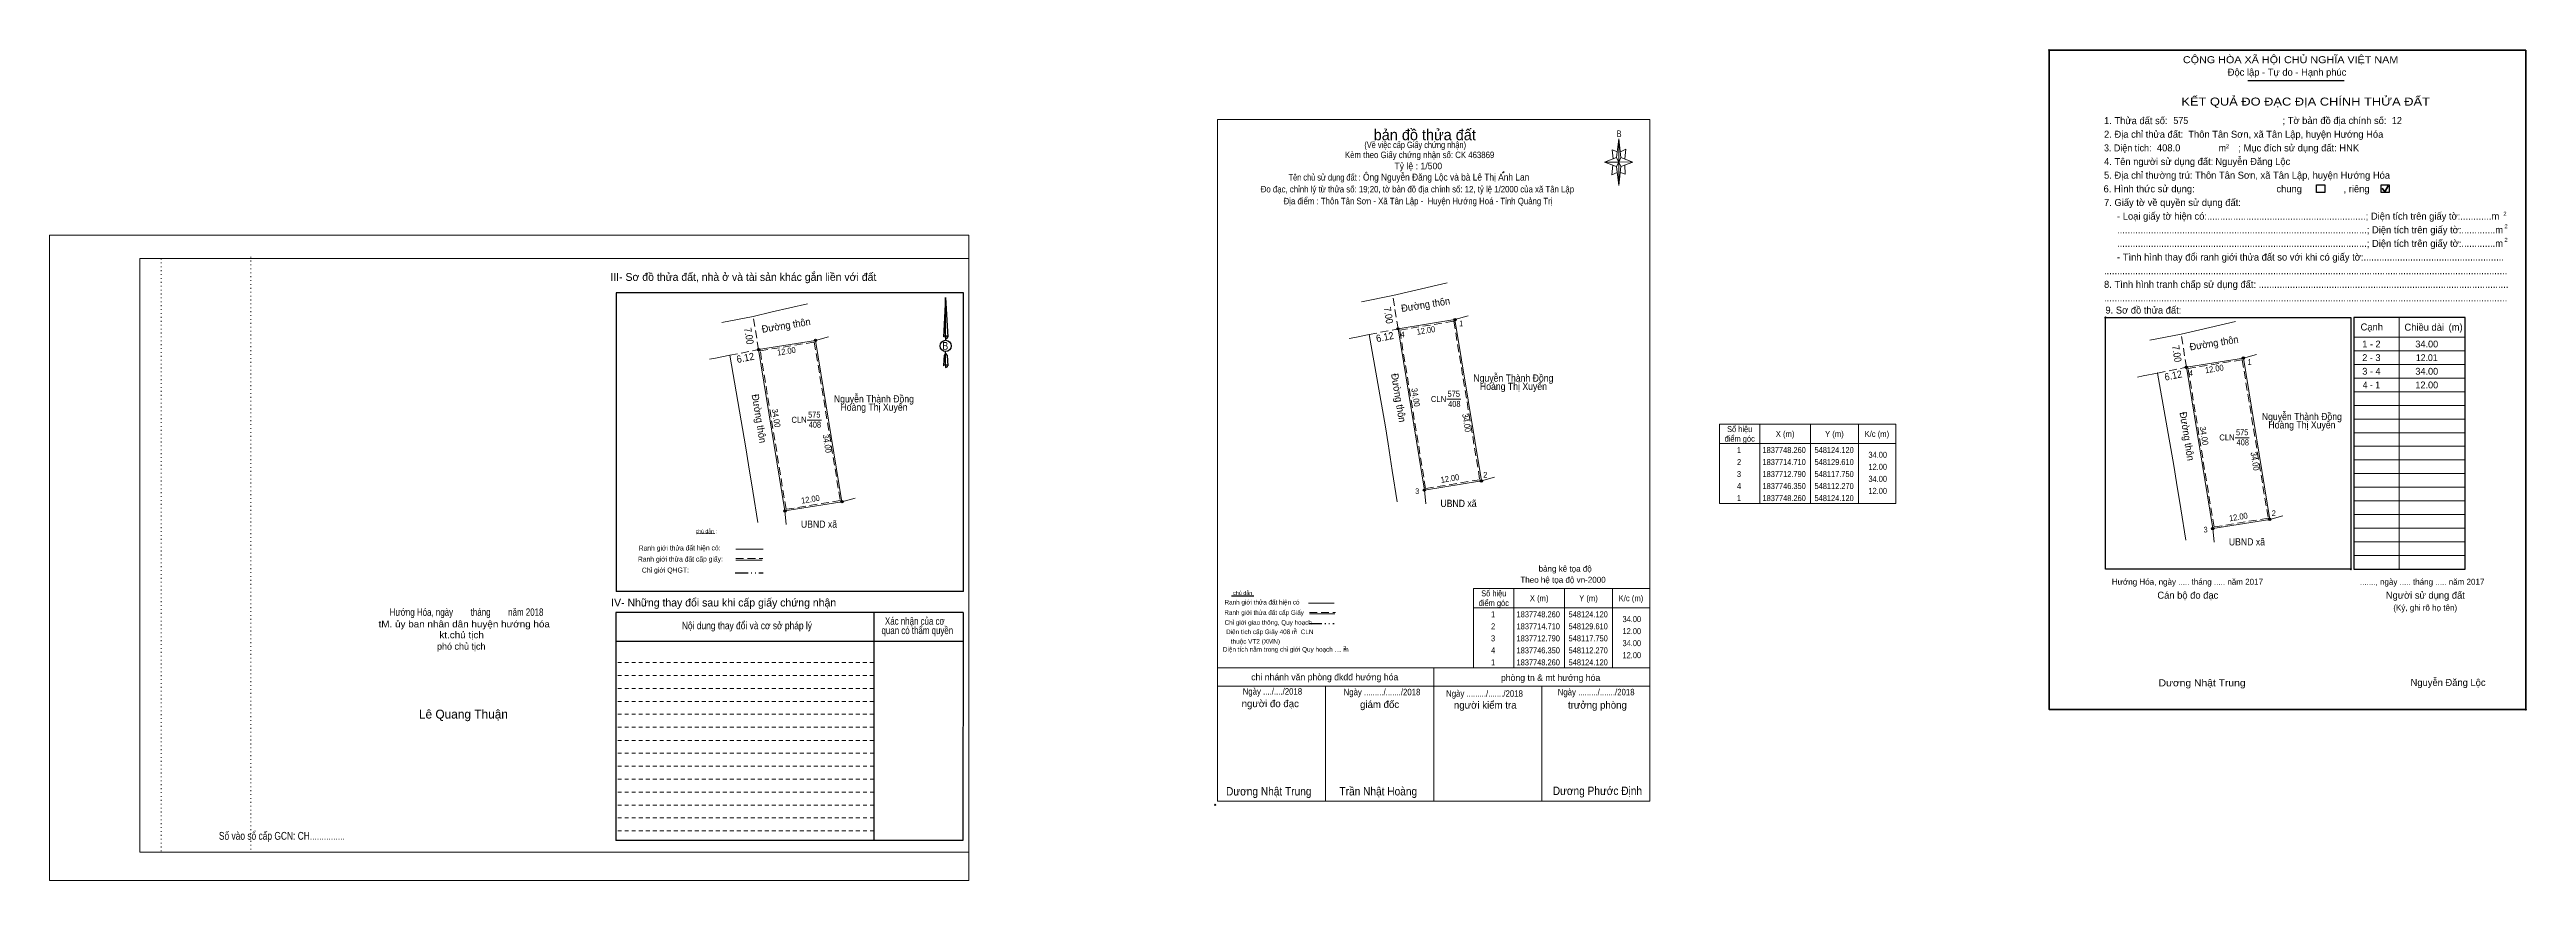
# Model space of a CAD drawing. Header units: metres. Extents: x 547668 to 548183, y 1837640 to 1837812.
import ezdxf
from ezdxf.enums import TextEntityAlignment as Align

# ---------------------------------------------------------------- set-up
doc = ezdxf.new("R2010")
doc.units = ezdxf.units.M
doc.header["$LTSCALE"] = 0.54
doc.header["$PDMODE"] = 32
doc.header["$PDSIZE"] = 0.27
for name, pattern in [('DASH_DOUBLE_DOT', [9.2, 5, -1.2, 0.3, -1.2, 0.3, -1.2]), ('DOTTED', [1.5, 0.3, -1.2]), ('MEDIUM_DASHED', [4.5, 3, -1.5]), ('SHORT_DASHED', [2.7, 1.5, -1.2])]:
    doc.linetypes.add(name, pattern=pattern)
for name, color, linetype, lineweight in [('1', 7, 'Continuous', 13), ('10', 7, 'Continuous', 13), ('11', 7, 'Continuous', 25), ('16', 7, 'Continuous', 25), ('18', 7, 'Continuous', 25), ('2', 7, 'Continuous', 35), ('27', 7, 'Continuous', 13), ('28', 7, 'SHORT_DASHED', 13), ('5', 7, 'DASH_DOUBLE_DOT', 13), ('50', 7, 'Continuous', 25), ('55', 7, 'Continuous', 13), ('60', 7, 'DOTTED', 13), ('63', 7, 'Continuous', 13), ('7', 7, 'Continuous', 13)]:
    doc.layers.add(name, color=color, linetype=linetype, lineweight=lineweight)
for name, color, linetype in [('36', 7, 'Continuous'), ('48', 7, 'Continuous'), ('52', 7, 'Continuous'), ('6', 7, 'Continuous'), ('9', 7, 'Continuous')]:
    doc.layers.add(name, color=color, linetype=linetype)

msp = doc.modelspace()

# ---------------------------------------------------------------- hatches: boundary and pattern name
at = {"layer": '11'}
for points in [[(548112.5065, 1837746.35, 1), (548112.0335, 1837746.35, 1)], [(548112.5065, 1837746.35, 1), (548112.0335, 1837746.35, 1)], [(548124.3565, 1837748.26, 1), (548123.8835, 1837748.26, 1)], [(548129.8465, 1837714.71, 1), (548129.3735, 1837714.71, 1)], [(548129.8465, 1837714.71, 1), (548129.3735, 1837714.71, 1)], [(548117.9865, 1837712.79, 1), (548117.5135, 1837712.79, 1)], [(548117.9865, 1837712.79, 1), (548117.5135, 1837712.79, 1)]]:
    msp.add_hatch(color=256, dxfattribs=at).paths.add_polyline_path(points)
at = {"layer": '7'}
for points in [[(547970.24, 1837786.93), (547970.26, 1837786.95), (547970.28, 1837786.99), (547970.25, 1837787.02), (547970.23, 1837787.03), (547970.19, 1837787.02), (547970.16, 1837787.01), (547969.95, 1837786.77), (547970, 1837786.77)], [(547960.3065, 1837756.26, 1), (547959.8335, 1837756.26, 1)], [(547815.3965, 1837750.03, 1), (547814.9235, 1837750.03, 1)], [(547815.3965, 1837750.03, 1), (547814.9235, 1837750.03, 1)], [(547827.2465, 1837751.94, 1), (547826.7735, 1837751.94, 1)], [(547948.4565, 1837754.35, 1), (547947.9835, 1837754.35, 1)], [(547948.4565, 1837754.35, 1), (547947.9835, 1837754.35, 1)], [(547832.7365, 1837718.39, 1), (547832.2635, 1837718.39, 1)], [(547832.7365, 1837718.39, 1), (547832.2635, 1837718.39, 1)], [(547953.9365, 1837720.79, 1), (547953.4635, 1837720.79, 1)], [(547953.9365, 1837720.79, 1), (547953.4635, 1837720.79, 1)], [(547965.7965, 1837722.71, 1), (547965.3235, 1837722.71, 1)], [(547965.7965, 1837722.71, 1), (547965.3235, 1837722.71, 1)], [(547820.8765, 1837716.47, 1), (547820.4035, 1837716.47, 1)], [(547820.8765, 1837716.47, 1), (547820.4035, 1837716.47, 1)]]:
    msp.add_hatch(color=256, dxfattribs=at).paths.add_polyline_path(points)

# ---------------------------------------------------------------- linework, layer by layer
at = {"layer": '1', "lineweight": 25}
for p, q in [((548125.01, 1837806.01), (548145.07, 1837806.01)), ((548170.24, 1837704.37), (548170.24, 1837756.7))]:
    msp.add_line(p, q, dxfattribs=at)
at = {"layer": '1', "lineweight": 35}
for p, q in [((548152.98, 1837783.59), (548153.55, 1837782.86)), ((548153.55, 1837782.86), (548154.23, 1837784.08))]:
    msp.add_line(p, q, dxfattribs=at)
at = {"layer": '1'}
for p, q in [((547686.39, 1837768.96), (547858.9, 1837768.96)), ((547686.39, 1837645.48), (547686.39, 1837768.96)), ((547858.9, 1837768.96), (547858.9, 1837644.44)), ((548156.52, 1837756.7), (548156.52, 1837704.37)), ((548147.13, 1837752.61), (548163.01, 1837752.61)), ((548147.13, 1837749.77), (548163.01, 1837749.77)), ((548163.01, 1837752.61), (548170.24, 1837752.61)), ((548163.01, 1837749.77), (548170.24, 1837749.77)), ((548147.13, 1837746.94), (548163.01, 1837746.94)), ((548163.01, 1837746.94), (548170.24, 1837746.94)), ((548147.13, 1837744.1), (548163.01, 1837744.1)), ((548147.13, 1837741.26), (548163.01, 1837741.26)), ((548163.01, 1837744.1), (548170.24, 1837744.1)), ((548163.01, 1837741.26), (548170.24, 1837741.26)), ((548147.13, 1837738.42), (548163.01, 1837738.42)), ((548147.13, 1837735.59), (548163.01, 1837735.59)), ((548163.01, 1837738.42), (548170.24, 1837738.42)), ((548163.01, 1837735.59), (548170.24, 1837735.59)), ((548147.13, 1837732.75), (548163.01, 1837732.75)), ((548147.13, 1837729.91), (548163.01, 1837729.91)), ((548163.01, 1837732.75), (548170.24, 1837732.75)), ((548163.01, 1837729.91), (548170.24, 1837729.91)), ((548147.13, 1837727.07), (548163.01, 1837727.07)), ((548147.13, 1837724.23), (548163.01, 1837724.23)), ((548163.01, 1837727.07), (548170.24, 1837727.07)), ((548163.01, 1837724.23), (548170.24, 1837724.23)), ((548147.13, 1837721.4), (548163.01, 1837721.4)), ((548163.01, 1837721.4), (548170.24, 1837721.4)), ((548147.13, 1837718.56), (548163.01, 1837718.56)), ((548147.13, 1837715.72), (548163.01, 1837715.72)), ((548163.01, 1837718.56), (548170.24, 1837718.56)), ((548163.01, 1837715.72), (548170.24, 1837715.72)), ((548147.13, 1837712.88), (548163.01, 1837712.88)), ((548147.13, 1837710.05), (548163.01, 1837710.05)), ((548163.01, 1837712.88), (548170.24, 1837712.88)), ((548163.01, 1837710.05), (548170.24, 1837710.05)), ((548147.13, 1837707.21), (548163.01, 1837707.21)), ((548163.01, 1837707.21), (548170.24, 1837707.21)), ((547686.39, 1837645.48), (547858.9, 1837645.48))]:
    msp.add_line(p, q, dxfattribs=at)
at = {"layer": '1', "linetype": 'DOTTED'}
for p, q in [((547690.86, 1837768.96), (547690.86, 1837645.48)), ((547709.48, 1837769.34), (547709.48, 1837645.84))]:
    msp.add_line(p, q, dxfattribs=at)
at = {"layer": '1'}
for points in [[(547667.63, 1837639.62), (547858.9, 1837639.62), (547858.9, 1837773.82), (547667.63, 1837773.82)], [(548124.12, 1837748.26), (548129.61, 1837714.71), (548117.75, 1837712.79), (548112.27, 1837746.35)]]:
    msp.add_lwpolyline(points, close=True, dxfattribs=at)
msp.add_lwpolyline([(547693.38, 1837768.96), (547858.9, 1837768.96), (547858.9, 1837645.48), (547693.38, 1837645.48)], dxfattribs=at)
at = {"layer": '1', "lineweight": 25}
msp.add_lwpolyline([(548103.29, 1837704.37), (548095.41, 1837704.37), (548095.41, 1837756.68), (548146.47, 1837756.68), (548146.47, 1837704.37), (548136.87, 1837704.37)], close=True, dxfattribs=at)
msp.add_lwpolyline([(548170.24, 1837756.7), (548147.13, 1837756.7), (548147.13, 1837704.37), (548170.24, 1837704.37), (548170.24, 1837704.88)], dxfattribs=at)
at = {"layer": '1', "linetype": 'MEDIUM_DASHED'}
msp.add_lwpolyline([(548123.87, 1837747.92), (548129.27, 1837714.96), (548118, 1837713.13), (548112.61, 1837746.1)], close=True, dxfattribs=at)
at = {"layer": '1'}
for p in [(548083.72, 1837812.3), (548095.41, 1837756.68), (548146.47, 1837704.37), (548182.88, 1837675.14)]:
    msp.add_point(p, dxfattribs=at)
at = {"layer": '10'}
for p, q in [((548115.07, 1837754.17), (548122.48, 1837755.89)), ((548104.64, 1837751.97), (548111.16, 1837753.26)), ((548111.16, 1837753.26), (548115.07, 1837754.17)), ((548103.29, 1837744.57), (548102.07, 1837744.33)), ((548106.27, 1837745.16), (548103.29, 1837744.57)), ((548106.27, 1837745.16), (548109.63, 1837725.94)), ((548112.27, 1837746.35), (548117.75, 1837712.79))]:
    msp.add_line(p, q, dxfattribs=at)
at = {"layer": '10', "linetype": 'MEDIUM_DASHED'}
for p, q in [((548112.27, 1837746.35), (548111.16, 1837753.26)), ((548106.27, 1837745.16), (548112.27, 1837746.35))]:
    msp.add_line(p, q, dxfattribs=at)
at = {"layer": '10'}
msp.add_lwpolyline([(548129.61, 1837714.71), (548117.75, 1837712.79), (548112.27, 1837746.35), (548124.12, 1837748.26)], close=True, dxfattribs=at)
msp.add_lwpolyline([(548109.63, 1837725.94), (548110.2, 1837722.4), (548111.07, 1837716.9), (548112.11, 1837710.38)], dxfattribs=at)
at = {"layer": '11'}
for centre in [(548112.27, 1837746.35), (548112.27, 1837746.35), (548124.12, 1837748.26), (548129.61, 1837714.71), (548129.61, 1837714.71), (548117.75, 1837712.79), (548117.75, 1837712.79)]:
    msp.add_circle(centre, 0.2365, dxfattribs=at)
at = {"layer": '16'}
msp.add_line((547918.19, 1837698.77), (547913.57, 1837698.77), dxfattribs=at)
at = {"layer": '18'}
for p, q in [((547854.07, 1837760.87), (547854.52, 1837752.65)), ((547854.07, 1837760.87), (547854.52, 1837752.65)), ((547854.07, 1837760.87), (547854.52, 1837752.65)), ((547853.71, 1837753.9), (547853.66, 1837752.66)), ((547854.07, 1837752.87), (547854.07, 1837752.58)), ((547854.07, 1837752.58), (547854.07, 1837752.36)), ((547854.07, 1837752.36), (547854.07, 1837752.03)), ((547854.07, 1837752.36), (547854.07, 1837752.03)), ((547854.07, 1837752.36), (547854.07, 1837752.03)), ((547854.07, 1837749.25), (547854.07, 1837749.6)), ((547854.07, 1837749.25), (547854.07, 1837749.6)), ((547854.07, 1837749.25), (547854.07, 1837749.6)), ((547854.52, 1837752.65), (547854.52, 1837752.66)), ((547854.07, 1837749.25), (547854.38, 1837748.8)), ((547854.07, 1837749.25), (547854.38, 1837748.8)), ((547854.07, 1837749.25), (547854.38, 1837748.8)), ((547854.07, 1837746.9), (547854.07, 1837746.6)), ((547854.07, 1837746.6), (547854.07, 1837746.35)), ((547854.38, 1837748.8), (547854.52, 1837746.64)), ((547854.38, 1837748.8), (547854.52, 1837746.64)), ((547854.38, 1837748.8), (547854.52, 1837746.64)), ((547854.52, 1837746.64), (547854.52, 1837746.66))]:
    msp.add_line(p, q, dxfattribs=at)
for points in [[(547854.07, 1837752.87), (547854.07, 1837760.87), (547853.71, 1837753.9)], [(547854.07, 1837746.9), (547854.07, 1837749.25), (547853.8, 1837748.8), (547853.71, 1837747.92), (547853.66, 1837746.66)]]:
    msp.add_lwpolyline(points, dxfattribs=at)
msp.add_ellipse((547854.0814, 1837750.7947), major_axis=(0, 1.1725), ratio=0.983453, dxfattribs=at)
for centre, start_param, end_param in [((547854.0819, 1837752.6015), 1.57079633, 3.07445202), ((547854.0819, 1837752.6015), 0.06714063, 1.57079633), ((547854.0819, 1837752.6015), 4.71238898, 6.28318531), ((547854.0819, 1837746.6171), 2.49106941, 3.07427841), ((547854.0819, 1837746.6171), 1.57079633, 2.49106941), ((547854.0819, 1837746.6171), 0.06714063, 1.57079633), ((547854.0819, 1837746.6171), 4.71238898, 6.28318531)]:
    msp.add_ellipse(centre, major_axis=(0.4227, 0), ratio=0.655448, start_param=start_param, end_param=end_param, dxfattribs=at)
at = {"layer": '2'}
msp.add_lwpolyline([(548083.72, 1837812.3), (548182.88, 1837812.3), (548182.88, 1837675.14), (548083.72, 1837675.14)], close=True, dxfattribs=at)
at = {"layer": '27'}
for p, q in [((548124.12, 1837748.26), (548126.85, 1837749.03)), ((548129.61, 1837714.71), (548132.34, 1837715.48)), ((548117.75, 1837712.79), (548118.03, 1837709.97)), ((548117.75, 1837712.79), (548118.03, 1837709.97))]:
    msp.add_line(p, q, dxfattribs=at)
at = {"layer": '28', "linetype": 'Continuous', "lineweight": 25}
for p, q in [((547857.78, 1837699.74), (547785.52, 1837699.74)), ((547839.13, 1837695.34), (547839.16, 1837647.9)), ((547857.71, 1837695.34), (547857.68, 1837647.9)), ((547857.68, 1837689.31), (547785.47, 1837689.31)), ((547857.68, 1837647.9), (547785.47, 1837647.9))]:
    msp.add_line(p, q, dxfattribs=at)
at = {"layer": '28'}
for p, q in [((547839.15, 1837684.95), (547785.47, 1837684.95)), ((547839.15, 1837682.26), (547785.47, 1837682.26)), ((547839.15, 1837679.55), (547785.47, 1837679.55)), ((547839.15, 1837676.87), (547785.47, 1837676.87)), ((547839.15, 1837674.17), (547785.47, 1837674.17)), ((547839.15, 1837671.48), (547785.47, 1837671.48)), ((547839.15, 1837668.74), (547785.47, 1837668.74)), ((547839.16, 1837666.06), (547785.47, 1837666.06)), ((547839.16, 1837663.39), (547785.47, 1837663.39)), ((547839.16, 1837660.7), (547785.47, 1837660.7)), ((547839.16, 1837657.98), (547785.47, 1837657.98)), ((547839.16, 1837655.28), (547785.47, 1837655.28)), ((547839.16, 1837652.61), (547785.47, 1837652.61)), ((547839.16, 1837649.92), (547785.47, 1837649.92))]:
    msp.add_line(p, q, dxfattribs=at)
at = {"layer": '28', "linetype": 'Continuous', "lineweight": 25}
for points in [[(547857.78, 1837699.74), (547857.78, 1837761.84), (547785.52, 1837761.84), (547785.52, 1837699.74)], [(547857.71, 1837695.34), (547785.47, 1837695.34), (547785.47, 1837647.9)]]:
    msp.add_lwpolyline(points, dxfattribs=at)
at = {"layer": '5', "lineweight": 25}
for p, q in [((547810.27, 1837703.62), (547816.09, 1837703.62)), ((547929.67, 1837693.07), (547934.91, 1837693.07))]:
    msp.add_line(p, q, dxfattribs=at)
at = {"layer": '5', "linetype": 'Continuous'}
for p, q in [((547929.57, 1837697.28), (547934.95, 1837697.28)), ((547929.77, 1837695.04), (547935.04, 1837695.04))]:
    msp.add_line(p, q, dxfattribs=at)
at = {"layer": '5', "linetype": 'MEDIUM_DASHED'}
msp.add_line((547929.77, 1837695.36), (547935.21, 1837695.36), dxfattribs=at)
at = {"layer": '50'}
for points in [[(548139.36, 1837784.32), (548141.06, 1837784.32), (548141.06, 1837782.73), (548139.36, 1837782.73)], [(548152.76, 1837784.32), (548154.46, 1837784.32), (548154.46, 1837782.73), (548152.76, 1837782.73)]]:
    msp.add_lwpolyline(points, close=True, dxfattribs=at)
at = {"layer": '55'}
for p, q in [((547810.41, 1837708.5), (547816.09, 1837708.5)), ((547810.45, 1837706.22), (547815.9, 1837706.22)), ((547810.45, 1837706.22), (547815.9, 1837706.22))]:
    msp.add_line(p, q, dxfattribs=at)
at = {"layer": '55', "linetype": 'MEDIUM_DASHED'}
msp.add_line((547810.44, 1837706.61), (547816.02, 1837706.61), dxfattribs=at)
at = {"layer": '60'}
msp.add_circle((548106.27, 1837745.16), 0.01, dxfattribs=at)
at = {"layer": '63'}
for p, q in [((548023.51, 1837734.49), (548023.51, 1837717.99)), ((548034.01, 1837734.49), (548034.01, 1837717.99)), ((548044.01, 1837734.49), (548044.01, 1837717.99)), ((548015.11, 1837730.49), (548051.81, 1837730.49)), ((548122.41, 1837731.7), (548125.35, 1837731.7)), ((547972.34, 1837700.32), (547972.34, 1837683.82)), ((547982.84, 1837700.32), (547982.84, 1837683.82)), ((547992.84, 1837700.32), (547992.84, 1837683.82)), ((547963.94, 1837696.32), (548000.64, 1837696.32))]:
    msp.add_line(p, q, dxfattribs=at)
for points in [[(548015.11, 1837734.49), (548051.81, 1837734.49), (548051.81, 1837717.99), (548015.11, 1837717.99)], [(547963.94, 1837700.32), (548000.64, 1837700.32), (548000.64, 1837683.82), (547963.94, 1837683.82)]]:
    msp.add_lwpolyline(points, close=True, dxfattribs=at)
at = {"layer": '7'}
for p, q in [((547993.69, 1837789.99), (547994.19, 1837793.89)), ((547993.69, 1837788.09), (547991.19, 1837788.99)), ((547994.59, 1837788.09), (547994.19, 1837784.19)), ((547995.49, 1837786.49), (547994.49, 1837786.89)), ((547994.59, 1837789.99), (547997.09, 1837788.99)), ((547995.39, 1837788.39), (547995.49, 1837786.49)), ((547940.59, 1837759.97), (547947.11, 1837761.26)), ((547947.11, 1837761.26), (547951.02, 1837762.17)), ((547951.02, 1837762.17), (547958.43, 1837763.89)), ((547807.53, 1837755.65), (547814.05, 1837756.94)), ((547814.05, 1837756.94), (547817.96, 1837757.85)), ((547817.96, 1837757.85), (547825.37, 1837759.57)), ((547960.07, 1837756.26), (547962.8, 1837757.03)), ((547815.16, 1837750.03), (547820.64, 1837716.47)), ((547827.01, 1837751.94), (547829.74, 1837752.71)), ((547939.24, 1837752.57), (547938.02, 1837752.33)), ((547942.22, 1837753.16), (547939.24, 1837752.57)), ((547942.22, 1837753.16), (547945.58, 1837733.94)), ((547948.22, 1837754.35), (547953.7, 1837720.79)), ((547806.18, 1837748.25), (547804.96, 1837748.01)), ((547809.16, 1837748.84), (547806.18, 1837748.25)), ((547809.16, 1837748.84), (547812.52, 1837729.62)), ((547958.36, 1837739.7), (547961.3, 1837739.7)), ((547825.3, 1837735.38), (547828.24, 1837735.38)), ((547832.5, 1837718.39), (547835.23, 1837719.16)), ((547953.7, 1837720.79), (547953.98, 1837717.97)), ((547953.7, 1837720.79), (547953.98, 1837717.97)), ((547965.56, 1837722.71), (547968.29, 1837723.48)), ((547820.64, 1837716.47), (547820.92, 1837713.65)), ((547820.64, 1837716.47), (547820.92, 1837713.65)), ((547802.26, 1837711.7), (547806.04, 1837711.75)), ((547910.64, 1837683.82), (548000.64, 1837683.82)), ((547910.64, 1837683.82), (548000.64, 1837683.82)), ((547910.64, 1837683.82), (548000.64, 1837683.82)), ((547955.64, 1837656.12), (547955.64, 1837683.82)), ((547910.64, 1837680.02), (548000.44, 1837680.02)), ((547933.14, 1837656.12), (547933.14, 1837680.02)), ((547978.14, 1837656.12), (547978.14, 1837680.02)), ((548000.64, 1837656.12), (547910.64, 1837656.12))]:
    msp.add_line(p, q, dxfattribs=at)
at = {"layer": '7', "linetype": 'MEDIUM_DASHED'}
for p, q in [((547948.22, 1837754.35), (547947.11, 1837761.26)), ((547815.16, 1837750.03), (547814.05, 1837756.94)), ((547809.16, 1837748.84), (547815.16, 1837750.03)), ((547942.22, 1837753.16), (547948.22, 1837754.35))]:
    msp.add_line(p, q, dxfattribs=at)
at = {"layer": '7'}
for points in [[(547910.64, 1837797.92), (548000.64, 1837797.92), (548000.64, 1837656.12), (547910.64, 1837656.12)], [(547994.19, 1837793.89), (547994.59, 1837789.99), (547994.19, 1837788.99)], [(547970.24, 1837786.93), (547970.26, 1837786.95), (547970.28, 1837786.99), (547970.25, 1837787.02), (547970.23, 1837787.03), (547970.19, 1837787.02), (547970.16, 1837787.01), (547969.95, 1837786.77), (547970, 1837786.77)], [(547994.19, 1837788.99), (547991.19, 1837788.99), (547993.69, 1837789.99), (547994.59, 1837788.09), (547997.09, 1837788.99), (547994.19, 1837789.09)], [(547994.19, 1837788.99), (547994.19, 1837784.19), (547993.69, 1837788.09)], [(547965.56, 1837722.71), (547953.7, 1837720.79), (547948.22, 1837754.35), (547960.07, 1837756.26)], [(547960.07, 1837756.26), (547965.56, 1837722.71), (547953.7, 1837720.79), (547948.22, 1837754.35)], [(547832.5, 1837718.39), (547820.64, 1837716.47), (547815.16, 1837750.03), (547827.01, 1837751.94)], [(547827.01, 1837751.94), (547832.5, 1837718.39), (547820.64, 1837716.47), (547815.16, 1837750.03)]]:
    msp.add_lwpolyline(points, close=True, dxfattribs=at)
for points in [[(547993.89, 1837791.19), (547992.79, 1837791.59), (547992.99, 1837789.69)], [(547994.49, 1837791.19), (547995.59, 1837791.69), (547995.39, 1837789.69)], [(547994.19, 1837788.99), (547993.69, 1837789.99), (547991.19, 1837788.99)], [(547992.89, 1837788.39), (547992.69, 1837786.39), (547993.79, 1837786.89)], [(547994.19, 1837788.99), (547994.59, 1837788.09), (547997.09, 1837788.99)], [(547812.52, 1837729.62), (547813.09, 1837726.08), (547813.96, 1837720.58), (547815, 1837714.06)], [(547945.58, 1837733.94), (547946.15, 1837730.4), (547947.02, 1837724.9), (547948.06, 1837718.38)]]:
    msp.add_lwpolyline(points, dxfattribs=at)
at = {"layer": '7', "linetype": 'MEDIUM_DASHED'}
for points in [[(547959.82, 1837755.92), (547965.22, 1837722.96), (547953.95, 1837721.13), (547948.56, 1837754.1)], [(547826.76, 1837751.6), (547832.16, 1837718.64), (547820.89, 1837716.81), (547815.5, 1837749.78)]]:
    msp.add_lwpolyline(points, close=True, dxfattribs=at)
at = {"layer": '7', "lineweight": 25}
for centre in [(547960.07, 1837756.26), (547815.16, 1837750.03), (547815.16, 1837750.03), (547827.01, 1837751.94), (547948.22, 1837754.35), (547948.22, 1837754.35), (547832.5, 1837718.39), (547832.5, 1837718.39), (547953.7, 1837720.79), (547953.7, 1837720.79), (547965.56, 1837722.71), (547965.56, 1837722.71), (547820.64, 1837716.47), (547820.64, 1837716.47)]:
    msp.add_circle(centre, 0.2365, dxfattribs=at)
at = {"layer": '7', "linetype": 'DOTTED'}
for centre in [(547942.22, 1837753.16), (547809.16, 1837748.84)]:
    msp.add_circle(centre, 0.01, dxfattribs=at)
at = {"layer": '7'}
msp.add_point((547910.17, 1837655.34), dxfattribs=at)

# ---------------------------------------------------------------- texts
at = {"layer": '1'}
for s, height, width, p in [('CỘNG HÒA XÃ HỘI CHỦ NGHĨA VIỆT NAM', 1.457, 1.15, (548111.53, 1837809.6)), ('3. Diện tích:', 1.457, 0.95, (548095.12, 1837791.25)), ('m', 1.457, 0.95, (548118.97, 1837791.25)), ('2', 0.8323, 0.9, (548120.47, 1837791.91)), ('2', 0.8323, 0.9, (548178.23, 1837777.88)), ('2', 0.8323, 0.9, (548178.45, 1837775.28)), ('2', 0.8323, 0.9, (548178.45, 1837772.44)), ('Dương Nhật Trung', 1.457, 1.1, (548106.48, 1837679.99))]:
    msp.add_text(s, height=height, dxfattribs=dict(at, width=width)).set_placement(p)
for s, height, p in [('Độc lập - Tự do - Hạnh phúc', 1.457, (548120.85, 1837807)), ('1. Thửa đất số:', 1.457, (548095.12, 1837796.92)), ('; Tờ bản đồ địa chính số:', 1.457, (548132.25, 1837796.94)), ('2. Địa chỉ thửa đất:', 1.457, (548095.12, 1837794.09)), ('; Mục đích sử dụng đất: HNK', 1.457, (548123.07, 1837791.25)), ('4. Tên người sử dụng đất:', 1.457, (548095.12, 1837788.41)), ('5. Địa chỉ thường trú: Thôn Tân Sơn, xã Tân Lập, huyện Hướng Hóa', 1.457, (548095.12, 1837785.57)), ('7. Giấy tờ về quyền sử dụng đất:', 1.457, (548095.12, 1837779.9)), ('chung                , riêng', 1.457, (548130.99, 1837782.74)), ('     - Loại giấy tờ hiện có:.............................................................; Diện tích trên giấy tờ:............m', 1.457, (548095.12, 1837777.06)), ('     ................................................................................................; Diện tích trên giấy tờ:.............m', 1.457, (548095.12, 1837774.22)), ('     - Tình hình thay đổi ranh giới thửa đất so với khi có giấy tờ:......................................................', 1.457, (548095.12, 1837768.55)), ('     ................................................................................................; Diện tích trên giấy tờ:.............m', 1.457, (548095.12, 1837771.39)), ('...........................................................................................................................................................', 1.457, (548095.12, 1837765.71)), ('8. Tình hình tranh chấp sử dụng đất: ................................................................................................', 1.457, (548095.12, 1837762.87)), ('...........................................................................................................................................................', 1.457, (548095.12, 1837760.04)), ('9. Sơ đồ thửa đất:', 1.457, (548095.41, 1837757.52)), ('Cạnh', 1.457, (548148.5, 1837754.01)), ('Chiều dài', 1.457, (548157.63, 1837753.96)), ('(m)', 1.457, (548166.81, 1837753.98)), ('Hướng Hóa, ngày ..... tháng ..... năm 2017', 1.249, (548096.74, 1837701.11)), ('Cán bộ đo đạc', 1.457, (548106.22, 1837698.22)), ('......., ngày ..... tháng ..... năm 2017', 1.249, (548148.36, 1837701.11)), ('Người sử dụng đất', 1.457, (548153.75, 1837698.22)), ('(Ký, ghi rõ họ tên)', 1.249, (548155.31, 1837695.72))]:
    msp.add_text(s, height=height, dxfattribs=at).set_placement(p)
for s, height, width, p in [('KẾT QUẢ ĐO ĐẠC ĐỊA CHÍNH THỬA ĐẤT', 1.665, 1.2, (548137.07, 1837800.78)), ('CLN', 1.25, 0.95, (548120.695, 1837731.13)), ('575', 1.25, 0.85, (548123.865, 1837732.21)), ('408', 1.25, 0.85, (548123.985, 1837730.11))]:
    msp.add_text(s, height=height, dxfattribs=dict(at, width=width)).set_placement(p, align=Align.CENTER)
at = {"layer": '10'}
for s, rotation, width, p in [('7.00', 279.126, 0.9, (548109.26, 1837750.79)), ('Đường thôn', 9.156, 0.95, (548113.05, 1837749.84)), ('6.12', 11.218, 0.95, (548107.85, 1837743.56)), ('Đường thôn', 279.274, 0.95, (548110.82, 1837736.95))]:
    msp.add_text(s, height=1.5, rotation=rotation, dxfattribs=dict(at, width=width)).set_placement(p)
at = {"layer": '16', "width": 0.8}
for p in [(547926.8, 1837691.28), (547937.14, 1837687.58)]:
    msp.add_text('2', height=0.8, dxfattribs=at).set_placement(p, align=Align.CENTER)
at = {"layer": '18'}
for s, height, width, p in [('B', 1.61, 0.85, (547854.005, 1837750)), ('tM. ủy ban nhân dân huyện hướng hóa', 1.398, 1.1, (547753.92, 1837692.25)), ('Hướng Hóa, ngày        tháng        năm 2018', 1.542, 0.8, (547754.4, 1837694.66)), ('kt.chủ tịch', 1.398, 1.1, (547753.37, 1837690)), ('Số vào sổ cấp GCN: CH...............', 1.631, 0.8, (547715.965, 1837648.08))]:
    msp.add_text(s, height=height, dxfattribs=dict(at, width=width)).set_placement(p, align=Align.CENTER)
for s, height, p in [('phó chủ tịch', 1.398, (547753.3, 1837687.61)), ('Lê Quang Thuận', 1.845, (547753.75, 1837673.29))]:
    msp.add_text(s, height=height, dxfattribs=at).set_placement(p, align=Align.CENTER)
at = {"layer": '28'}
for s, p in [('III- Sơ đồ thửa đất, nhà ở và tài sản khác gắn liền với đất', (547811.995, 1837764.32)), ('IV- Những thay đổi sau khi cấp giấy chứng nhận', (547807.9, 1837696.6))]:
    msp.add_text(s, height=1.631, dxfattribs=at).set_placement(p, align=Align.CENTER)
for s, width, p in [('Nội dung thay đổi và cơ sở pháp lý', 0.85, (547812.74, 1837691.87)), ('Xác nhận của cơ', 0.8, (547847.675, 1837692.81)), (' quan có thẩm quyền', 0.8, (547847.965, 1837690.86))]:
    msp.add_text(s, height=1.538, dxfattribs=dict(at, width=width)).set_placement(p, align=Align.CENTER)
at = {"layer": '36', "width": 0.9}
for s, p in [('Nguyễn Thành Đồng', (548136.28, 1837735.36)), ('Hoàng Thị Xuyến', (548136.295, 1837733.63)), ('UBND xã', (548124.85, 1837709.3))]:
    msp.add_text(s, height=1.5, dxfattribs=at).set_placement(p, align=Align.CENTER)
at = {"layer": '48'}
msp.add_text('6. Hình thức sử dụng:', height=1.457, dxfattribs=at).set_placement((548095.02, 1837782.75))
at = {"layer": '5'}
for s, height, width, p in [('Ranh giới thửa đất hiện có ', 0.96, 0.9, (547920.095, 1837697.01)), ('chú dẫn', 0.7999, 1.05, (547915.89, 1837699.01)), ('Ranh giới thửa đất cấp Giấy', 0.96, 0.9, (547920.35, 1837694.86)), ('Chỉ giới giao thông, Quy hoạch', 0.96, 0.9, (547921.21, 1837692.79)), ('Diện tích nằm trong chỉ giới Quy hoạch .... m', 0.96, 0.9, (547924.855, 1837687.2)), ('Diện tích cấp Giấy 408 m  CLN', 0.96, 0.9, (547921.53, 1837690.85)), ('thuộc VT2 (XMN)', 0.96, 0.95, (547918.545, 1837688.86))]:
    msp.add_text(s, height=height, dxfattribs=dict(at, width=width)).set_placement(p, align=Align.CENTER)
at = {"layer": '52'}
for s, p in [('1 - 2', (548150.75, 1837750.48)), ('34.00', (548162.27, 1837750.48)), ('3 - 4', (548150.75, 1837744.81)), ('2 - 3', (548150.745, 1837747.65)), ('34.00', (548162.27, 1837744.81)), ('12.00', (548162.27, 1837741.97))]:
    msp.add_text(s, height=1.419, dxfattribs=at).set_placement(p, align=Align.CENTER)
at = {"layer": '52', "width": 0.95}
for s, p in [('12.01', (548162.27, 1837747.65)), ('4 - 1', (548150.75, 1837741.97))]:
    msp.add_text(s, height=1.419, dxfattribs=at).set_placement(p, align=Align.CENTER)
at = {"layer": '55'}
for s, height, width, p in [('Ranh giới thửa đất hiện có:', 1.052, 0.8, (547798.7338, 1837708.2464)), ('Chỉ giới QHGT:', 1.048, 0.85, (547795.7788, 1837703.6497)), ('Ranh giới thửa đất cấp giấy:', 1.048, 0.8, (547798.9038, 1837705.9369))]:
    msp.add_text(s, height=height, rotation=0.135, dxfattribs=dict(at, width=width)).set_placement(p, align=Align.CENTER)
at = {"layer": '6', "width": 0.95}
for s, p in [('575', (548109.55, 1837796.94)), ('12', (548155.03, 1837796.96))]:
    msp.add_text(s, height=1.457, dxfattribs=at).set_placement(p)
at = {"layer": '6'}
for s, p in [('408.0', (548106.12, 1837791.27)), ('Thôn Tân Sơn, xã Tân Lập, huyện Hướng Hóa', (548112.65, 1837794.09)), ('Nguyễn Đăng Lộc', (548118.27, 1837788.43)), ('Nguyễn Đăng Lộc', (548158.91, 1837680.07))]:
    msp.add_text(s, height=1.457, dxfattribs=at).set_placement(p)
at = {"layer": '63', "width": 0.9}
for s, rotation, p in [('12.00', 9.156, (548118.1705, 1837745.4047)), ('34.00', 279.274, (548115.3293, 1837731.9957)), ('34.00', 279.293, (548125.9199, 1837726.7059)), ('12.00', 9.196, (548123.1701, 1837714.606))]:
    msp.add_text(s, height=1.25, rotation=rotation, dxfattribs=at).set_placement(p, align=Align.CENTER)
at = {"layer": '63'}
for s, width, p in [('Số hiệu', 0.85, (548019.31, 1837732.87)), ('điểm góc', 0.9, (548019.31, 1837730.87)), (' 1', 0.75, (548018.96, 1837728.52)), ('1837748.260', 0.85, (548028.56, 1837728.52)), ('X (m)', 0.95, (548028.76, 1837731.87)), ('548124.120', 0.85, (548038.96, 1837728.52)), ('Y (m)', 0.95, (548039.015, 1837731.87)), ('K/c (m)', 0.95, (548047.855, 1837731.87)), (' 3', 0.8, (548018.955, 1837723.52)), (' 2', 0.85, (548018.965, 1837726.02)), ('1837714.710', 0.85, (548028.56, 1837726.02)), ('1837712.790', 0.85, (548028.56, 1837723.52)), ('548129.610', 0.85, (548038.96, 1837726.02)), ('548117.750', 0.85, (548038.96, 1837723.52)), (' 4', 0.85, (548018.96, 1837721.02)), (' 1', 0.75, (548018.96, 1837718.52)), ('1837746.350', 0.85, (548028.56, 1837721.02)), ('1837748.260', 0.85, (548028.56, 1837718.52)), ('548112.270', 0.85, (548038.96, 1837721.02)), ('548124.120', 0.85, (548038.96, 1837718.52)), ('điểm góc', 0.9, (547968.14, 1837696.7)), ('Số hiệu', 0.85, (547968.14, 1837698.7)), ('X (m)', 0.95, (547977.59, 1837697.7)), ('Y (m)', 0.95, (547987.845, 1837697.7)), ('K/c (m)', 0.95, (547996.685, 1837697.7)), (' 2', 0.85, (547967.795, 1837691.85)), (' 1', 0.75, (547967.79, 1837694.35)), ('1837748.260', 0.85, (547977.39, 1837694.35)), ('1837714.710', 0.85, (547977.39, 1837691.85)), ('548124.120', 0.85, (547987.79, 1837694.35)), ('548129.610', 0.85, (547987.79, 1837691.85)), (' 4', 0.85, (547967.79, 1837686.85)), (' 3', 0.8, (547967.785, 1837689.35)), ('1837712.790', 0.85, (547977.39, 1837689.35)), ('1837746.350', 0.85, (547977.39, 1837686.85)), ('548117.750', 0.85, (547987.79, 1837689.35)), ('548112.270', 0.85, (547987.79, 1837686.85)), (' 1', 0.75, (547967.79, 1837684.35)), ('1837748.260', 0.85, (547977.39, 1837684.35)), ('548124.120', 0.85, (547987.79, 1837684.35))]:
    msp.add_text(s, height=1.25, dxfattribs=dict(at, width=width)).set_placement(p, align=Align.CENTER)
at = {"layer": '63', "width": 0.85}
for s, p in [('34.00', (548049.96, 1837727.52)), ('34.00', (548049.96, 1837722.52)), ('12.00', (548049.96, 1837725.02)), ('12.00', (548049.96, 1837720.02)), ('34.00', (547998.79, 1837693.35)), ('34.00', (547998.79, 1837688.35)), ('12.00', (547998.79, 1837690.85)), ('12.00', (547998.79, 1837685.85))]:
    msp.add_text(s, height=1.25, dxfattribs=at).set_placement(p, align=Align.RIGHT)
at = {"layer": '7'}
for s, height, p in [('bản đồ thửa đất', 2.25, (547953.785, 1837793.58)), ('Tỷ lệ : 1/500', 1.35, (547952.435, 1837787.54)), ('bảng kê tọa độ', 1.25, (547982.995, 1837703.84)), ('Theo hệ tọa độ vn-2000', 1.25, (547982.545, 1837701.52)), ('chi nhánh văn phòng đkđđ hướng hóa', 1.35, (547932.97, 1837681.24)), ('phòng tn & mt hướng hóa', 1.35, (547979.965, 1837681.12)), ('người đo đạc', 1.5, (547921.635, 1837675.66)), ('giám đốc', 1.5, (547944.385, 1837675.48)), ('người kiểm tra', 1.5, (547966.365, 1837675.36)), ('trưởng phòng', 1.5, (547989.705, 1837675.36))]:
    msp.add_text(s, height=height, dxfattribs=at).set_placement(p, align=Align.CENTER)
for s, height, width, p in [('Kèm theo Giấy chứng nhận số: CK 463869', 1.35, 0.9, (547952.71, 1837789.86)), ('(Về việc cấp Giấy chứng nhận)', 1.35, 0.85, (547951.79, 1837791.94)), ('B', 1.378, 0.75, (547994.225, 1837794.24)), ('Tên chủ sử dụng đất :', 1.35, 0.85, (547932.955, 1837785.19)), ('Đo đạc, chỉnh lý từ thửa số: 19;20, tờ bản đồ địa chính số: 12, tỷ lệ 1/2000 của xã Tân Lập', 1.35, 0.9, (547952.255, 1837782.72)), ('Địa điểm : Thôn Tân Sơn - Xã Tân Lập -  Huyện Hướng Hoá - Tỉnh Quảng Trị ', 1.35, 0.9, (547952.605, 1837780.25)), ('1', 1.182, 0.75, (547961.35, 1837754.86)), ('4', 1.182, 0.9, (547949.15, 1837752.58)), ('Nguyễn Thành Đồng', 1.5, 0.9, (547972.22, 1837743.36)), ('Nguyễn Thành Đồng', 1.5, 0.9, (547839.16, 1837739.04)), ('CLN', 1.25, 0.95, (547956.645, 1837739.13)), ('575', 1.25, 0.85, (547959.815, 1837740.21)), ('408', 1.25, 0.85, (547959.935, 1837738.11)), ('Hoàng Thị Xuyến', 1.5, 0.9, (547972.235, 1837741.63)), ('CLN', 1.25, 0.95, (547823.585, 1837734.81)), ('575', 1.25, 0.85, (547826.755, 1837735.89)), ('408', 1.25, 0.85, (547826.875, 1837733.79)), ('Hoàng Thị Xuyến', 1.5, 0.9, (547839.175, 1837737.31)), ('2', 1.182, 0.9, (547966.37, 1837723.4)), ('3', 1.182, 0.8, (547952.205, 1837720)), ('3', 1.182, 0.8, (547952.205, 1837720)), ('UBND xã', 1.5, 0.9, (547960.795, 1837717.3)), ('UBND xã', 1.5, 0.9, (547827.735, 1837712.98)), ('Ngày ..../..../2018', 1.35, 0.9, (547922.08, 1837678.26)), ('Ngày ........./......./2018', 1.35, 0.9, (547944.88, 1837678.13)), ('Ngày ........./......./2018', 1.35, 0.9, (547966.21, 1837677.82)), ('Ngày ........./......./2018', 1.35, 0.9, (547989.44, 1837678.12)), ('Dương Nhật Trung', 1.75, 0.9, (547921.32, 1837657.29)), ('Trần Nhật Hoàng', 1.75, 0.9, (547944.115, 1837657.3)), ('Dương Phước Định', 1.75, 0.9, (547989.705, 1837657.39))]:
    msp.add_text(s, height=height, dxfattribs=dict(at, width=width)).set_placement(p, align=Align.CENTER)
at = {"layer": '7', "width": 0.9}
msp.add_text('Ông Nguyễn Đăng Lộc và bà Lê Thị Anh Lan', height=1.44, dxfattribs=at).set_placement((547940.93, 1837785.18))
at = {"layer": '7'}
for s, rotation, width, p in [('Đường thôn', 9.156, 0.95, (547949, 1837757.84)), ('Đường thôn', 9.156, 0.95, (547815.94, 1837753.52)), ('7.00', 279.126, 0.9, (547945.21, 1837758.79)), ('7.00', 279.126, 0.9, (547812.15, 1837754.47)), ('6.12', 11.218, 0.95, (547943.8, 1837751.56)), ('6.12', 11.218, 0.95, (547810.74, 1837747.24)), ('Đường thôn', 279.274, 0.95, (547946.77, 1837744.95)), ('Đường thôn', 279.274, 0.95, (547813.71, 1837740.63))]:
    msp.add_text(s, height=1.5, rotation=rotation, dxfattribs=dict(at, width=width)).set_placement(p)
at = {"layer": '7', "width": 0.9}
for s, rotation, p in [('12.00', 9.156, (547954.1205, 1837753.4047)), ('12.00', 9.156, (547821.0605, 1837749.0847)), ('34.00', 279.274, (547951.2793, 1837739.9957)), ('34.00', 279.274, (547818.2193, 1837735.6757)), ('34.00', 279.293, (547961.8699, 1837734.7059)), ('34.00', 279.293, (547828.8099, 1837730.3859)), ('12.00', 9.196, (547959.1201, 1837722.606)), ('12.00', 9.196, (547826.0601, 1837718.286))]:
    msp.add_text(s, height=1.25, rotation=rotation, dxfattribs=at).set_placement(p, align=Align.CENTER)
at = {"layer": '7'}
msp.add_text('chú dẫn :', height=0.7747, rotation=359.974, dxfattribs=at).set_placement((547804.2748, 1837711.8489), align=Align.CENTER)
at = {"layer": '9'}
for s, width, p in [('4', 0.95, (548113.205, 1837744.58)), ('1', 0.75, (548125.405, 1837746.86)), ('2', 0.9, (548130.425, 1837715.4)), ('3', 0.8, (548116.255, 1837712)), ('3', 0.8, (548116.255, 1837712))]:
    msp.add_text(s, height=1.182, dxfattribs=dict(at, width=width)).set_placement(p, align=Align.CENTER)

doc.saveas('drawing.dxf')
